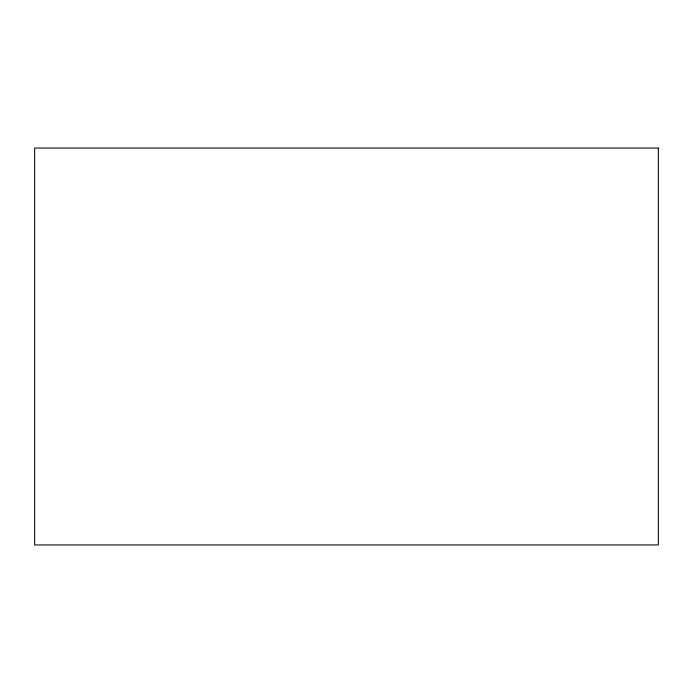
<?xml version="1.0" encoding="UTF-8"?>
<svg xmlns="http://www.w3.org/2000/svg" width="693" height="693" viewBox="0 0 693 693"><rect width="100%" height="100%" fill="white"/><g stroke="black" fill="none" stroke-linecap="round" stroke-linejoin="round"><path stroke-width="1.04" d="M658.35 148.051L34.65 148.051L34.65 544.949L658.35 544.949L658.35 148.051"/></g></svg>
